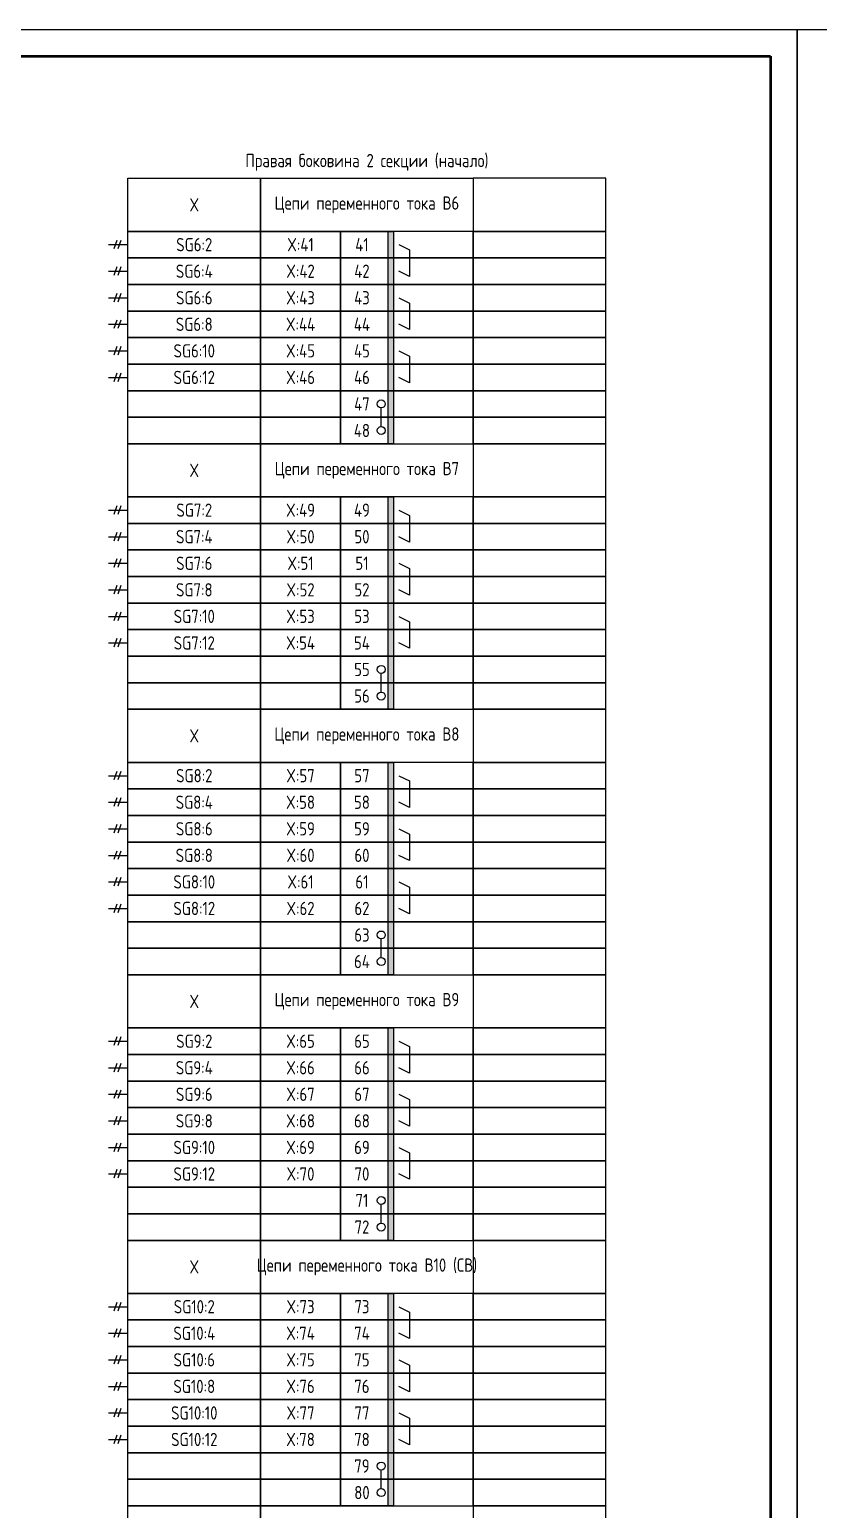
# Model space of a CAD drawing. Header units: millimetres. Extents: x -1043 to 5194, y -96 to 1568.
# Drawn here: x 4649.5 to 4798, y 1114.9 to 1393.5 of the extents above; entities that cross this region are included whole.
import ezdxf

# ---------------------------------------------------------------- set-up
doc = ezdxf.new("R2010")
doc.units = ezdxf.units.MM
doc.styles.add('Gost_type_A', font='GOST_A.TTF')

msp = doc.modelspace()

# ---------------------------------------------------------------- hatches: boundary and pattern name
h = msp.add_hatch(color=256)
h.dxf.hatch_style = 1
h.paths.add_polyline_path([(4718, 1355.54), (4717, 1355.54), (4717, 1315.54), (4718, 1315.54)])
h = msp.add_hatch(color=256)
h.dxf.hatch_style = 1
h.paths.add_polyline_path([(4718, 1305.54), (4717, 1305.54), (4717, 1265.54), (4718, 1265.54)])
h = msp.add_hatch(color=256)
h.dxf.hatch_style = 1
h.paths.add_polyline_path([(4718, 1255.54), (4717, 1255.54), (4717, 1215.54), (4718, 1215.54)])
h = msp.add_hatch(color=256)
h.dxf.hatch_style = 1
h.paths.add_polyline_path([(4718, 1205.54), (4717, 1205.54), (4717, 1165.54), (4718, 1165.54)])
h = msp.add_hatch(color=256)
h.dxf.hatch_style = 1
h.paths.add_polyline_path([(4718, 1155.54), (4717, 1155.54), (4717, 1115.54), (4718, 1115.54)])

# ---------------------------------------------------------------- linework, layer by layer
for p, q in [((4664.38, 1353.04), (4668, 1353.04)), ((4665.91, 1353.85), (4665.33, 1352.23)), ((4666.7, 1353.85), (4666.13, 1352.23)), ((4665.91, 1348.85), (4665.33, 1347.23)), ((4666.7, 1348.85), (4666.13, 1347.23)), ((4664.38, 1348.04), (4668, 1348.04)), ((4665.91, 1343.85), (4665.33, 1342.23)), ((4666.7, 1343.85), (4666.13, 1342.23)), ((4664.38, 1343.04), (4668, 1343.04)), ((4664.38, 1338.04), (4668, 1338.04)), ((4665.91, 1338.85), (4665.33, 1337.23)), ((4666.7, 1338.85), (4666.13, 1337.23)), ((4664.38, 1333.04), (4668, 1333.04)), ((4665.91, 1333.85), (4665.33, 1332.23)), ((4666.7, 1333.85), (4666.13, 1332.23)), ((4664.38, 1328.04), (4668, 1328.04)), ((4665.91, 1328.85), (4665.33, 1327.23)), ((4666.7, 1328.85), (4666.13, 1327.23)), ((4715.69, 1318.79), (4715.69, 1322.29)), ((4664.38, 1303.04), (4668, 1303.04)), ((4665.91, 1303.85), (4665.33, 1302.23)), ((4666.7, 1303.85), (4666.13, 1302.23)), ((4665.91, 1298.85), (4665.33, 1297.23)), ((4666.7, 1298.85), (4666.13, 1297.23)), ((4664.38, 1298.04), (4668, 1298.04)), ((4664.38, 1293.04), (4668, 1293.04)), ((4665.91, 1293.85), (4665.33, 1292.23)), ((4666.7, 1293.85), (4666.13, 1292.23)), ((4664.38, 1288.04), (4668, 1288.04)), ((4665.91, 1288.85), (4665.33, 1287.23)), ((4666.7, 1288.85), (4666.13, 1287.23)), ((4664.38, 1283.04), (4668, 1283.04)), ((4665.91, 1283.85), (4665.33, 1282.23)), ((4666.7, 1283.85), (4666.13, 1282.23)), ((4664.38, 1278.04), (4668, 1278.04)), ((4665.91, 1278.85), (4665.33, 1277.23)), ((4666.7, 1278.85), (4666.13, 1277.23)), ((4715.69, 1268.79), (4715.69, 1272.29)), ((4664.38, 1253.04), (4668, 1253.04)), ((4665.91, 1253.85), (4665.33, 1252.23)), ((4666.7, 1253.85), (4666.13, 1252.23)), ((4665.91, 1248.85), (4665.33, 1247.23)), ((4666.7, 1248.85), (4666.13, 1247.23)), ((4664.38, 1248.04), (4668, 1248.04)), ((4664.38, 1243.04), (4668, 1243.04)), ((4665.91, 1243.85), (4665.33, 1242.23)), ((4666.7, 1243.85), (4666.13, 1242.23)), ((4664.38, 1238.04), (4668, 1238.04)), ((4665.91, 1238.85), (4665.33, 1237.23)), ((4666.7, 1238.85), (4666.13, 1237.23)), ((4664.38, 1233.04), (4668, 1233.04)), ((4665.91, 1233.85), (4665.33, 1232.23)), ((4666.7, 1233.85), (4666.13, 1232.23)), ((4664.38, 1228.04), (4668, 1228.04)), ((4665.91, 1228.85), (4665.33, 1227.23)), ((4666.7, 1228.85), (4666.13, 1227.23)), ((4715.69, 1218.79), (4715.69, 1222.29)), ((4665.91, 1203.85), (4665.33, 1202.23)), ((4666.7, 1203.85), (4666.13, 1202.23)), ((4664.38, 1203.04), (4668, 1203.04)), ((4665.91, 1198.85), (4665.33, 1197.23)), ((4666.7, 1198.85), (4666.13, 1197.23)), ((4664.38, 1198.04), (4668, 1198.04)), ((4664.38, 1193.04), (4668, 1193.04)), ((4665.91, 1193.85), (4665.33, 1192.23)), ((4666.7, 1193.85), (4666.13, 1192.23)), ((4664.38, 1188.04), (4668, 1188.04)), ((4665.91, 1188.85), (4665.33, 1187.23)), ((4666.7, 1188.85), (4666.13, 1187.23)), ((4664.38, 1183.04), (4668, 1183.04)), ((4665.91, 1183.85), (4665.33, 1182.23)), ((4666.7, 1183.85), (4666.13, 1182.23)), ((4665.91, 1178.85), (4665.33, 1177.23)), ((4666.7, 1178.85), (4666.13, 1177.23)), ((4664.38, 1178.04), (4668, 1178.04)), ((4715.69, 1168.79), (4715.69, 1172.29)), ((4665.91, 1153.85), (4665.33, 1152.23)), ((4666.7, 1153.85), (4666.13, 1152.23)), ((4664.38, 1153.04), (4668, 1153.04)), ((4665.91, 1148.85), (4665.33, 1147.23)), ((4666.7, 1148.85), (4666.13, 1147.23)), ((4664.38, 1148.04), (4668, 1148.04)), ((4664.38, 1143.04), (4668, 1143.04)), ((4665.91, 1143.85), (4665.33, 1142.23)), ((4666.7, 1143.85), (4666.13, 1142.23)), ((4664.38, 1138.04), (4668, 1138.04)), ((4665.91, 1138.85), (4665.33, 1137.23)), ((4666.7, 1138.85), (4666.13, 1137.23)), ((4664.38, 1133.04), (4668, 1133.04)), ((4665.91, 1133.85), (4665.33, 1132.23)), ((4666.7, 1133.85), (4666.13, 1132.23)), ((4665.91, 1128.85), (4665.33, 1127.23)), ((4666.7, 1128.85), (4666.13, 1127.23)), ((4664.38, 1128.04), (4668, 1128.04)), ((4715.69, 1118.79), (4715.69, 1122.29))]:
    msp.add_line(p, q)
for points in [[(4794, 1393.54), (4794, 973.54), (4497, 973.54), (4497, 1393.54)], [(5091, 1393.54), (5091, 973.54), (4794, 973.54), (4794, 1393.54)], [(4668, 1365.54), (4693, 1365.54), (4693, 1355.54), (4668, 1355.54)], [(4693, 1365.54), (4733, 1365.54), (4733, 1355.54), (4693, 1355.54)], [(4758, 1365.54), (4733, 1365.54), (4733, 1355.54), (4758, 1355.54)], [(4668, 1355.54), (4693, 1355.54), (4693, 1350.54), (4668, 1350.54)], [(4693, 1355.54), (4708, 1355.54), (4708, 1350.54), (4693, 1350.54)], [(4708, 1355.54), (4718, 1355.54), (4718, 1350.54), (4708, 1350.54)], [(4733, 1355.54), (4718, 1355.54), (4718, 1350.54), (4733, 1350.54)], [(4758, 1355.54), (4733, 1355.54), (4733, 1350.54), (4758, 1350.54)], [(4668, 1350.54), (4693, 1350.54), (4693, 1345.54), (4668, 1345.54)], [(4693, 1350.54), (4708, 1350.54), (4708, 1345.54), (4693, 1345.54)], [(4708, 1350.54), (4718, 1350.54), (4718, 1345.54), (4708, 1345.54)], [(4733, 1350.54), (4718, 1350.54), (4718, 1345.54), (4733, 1345.54)], [(4758, 1350.54), (4733, 1350.54), (4733, 1345.54), (4758, 1345.54)], [(4668, 1345.54), (4693, 1345.54), (4693, 1340.54), (4668, 1340.54)], [(4693, 1345.54), (4708, 1345.54), (4708, 1340.54), (4693, 1340.54)], [(4708, 1345.54), (4718, 1345.54), (4718, 1340.54), (4708, 1340.54)], [(4733, 1345.54), (4718, 1345.54), (4718, 1340.54), (4733, 1340.54)], [(4758, 1345.54), (4733, 1345.54), (4733, 1340.54), (4758, 1340.54)], [(4668, 1340.54), (4693, 1340.54), (4693, 1335.54), (4668, 1335.54)], [(4693, 1340.54), (4708, 1340.54), (4708, 1335.54), (4693, 1335.54)], [(4708, 1340.54), (4718, 1340.54), (4718, 1335.54), (4708, 1335.54)], [(4733, 1340.54), (4718, 1340.54), (4718, 1335.54), (4733, 1335.54)], [(4758, 1340.54), (4733, 1340.54), (4733, 1335.54), (4758, 1335.54)], [(4668, 1335.54), (4693, 1335.54), (4693, 1330.54), (4668, 1330.54)], [(4693, 1335.54), (4708, 1335.54), (4708, 1330.54), (4693, 1330.54)], [(4708, 1335.54), (4718, 1335.54), (4718, 1330.54), (4708, 1330.54)], [(4733, 1335.54), (4718, 1335.54), (4718, 1330.54), (4733, 1330.54)], [(4758, 1335.54), (4733, 1335.54), (4733, 1330.54), (4758, 1330.54)], [(4668, 1330.54), (4693, 1330.54), (4693, 1325.54), (4668, 1325.54)], [(4693, 1330.54), (4708, 1330.54), (4708, 1325.54), (4693, 1325.54)], [(4708, 1330.54), (4718, 1330.54), (4718, 1325.54), (4708, 1325.54)], [(4733, 1330.54), (4718, 1330.54), (4718, 1325.54), (4733, 1325.54)], [(4758, 1330.54), (4733, 1330.54), (4733, 1325.54), (4758, 1325.54)], [(4668, 1325.54), (4693, 1325.54), (4693, 1320.54), (4668, 1320.54)], [(4693, 1325.54), (4708, 1325.54), (4708, 1320.54), (4693, 1320.54)], [(4708, 1325.54), (4718, 1325.54), (4718, 1320.54), (4708, 1320.54)], [(4733, 1325.54), (4718, 1325.54), (4718, 1320.54), (4733, 1320.54)], [(4758, 1325.54), (4733, 1325.54), (4733, 1320.54), (4758, 1320.54)], [(4668, 1320.54), (4693, 1320.54), (4693, 1315.54), (4668, 1315.54)], [(4693, 1320.54), (4708, 1320.54), (4708, 1315.54), (4693, 1315.54)], [(4708, 1320.54), (4718, 1320.54), (4718, 1315.54), (4708, 1315.54)], [(4733, 1320.54), (4718, 1320.54), (4718, 1315.54), (4733, 1315.54)], [(4758, 1320.54), (4733, 1320.54), (4733, 1315.54), (4758, 1315.54)], [(4668, 1315.54), (4693, 1315.54), (4693, 1305.54), (4668, 1305.54)], [(4693, 1315.54), (4733, 1315.54), (4733, 1305.54), (4693, 1305.54)], [(4758, 1315.54), (4733, 1315.54), (4733, 1305.54), (4758, 1305.54)], [(4668, 1305.54), (4693, 1305.54), (4693, 1300.54), (4668, 1300.54)], [(4693, 1305.54), (4708, 1305.54), (4708, 1300.54), (4693, 1300.54)], [(4708, 1305.54), (4718, 1305.54), (4718, 1300.54), (4708, 1300.54)], [(4733, 1305.54), (4718, 1305.54), (4718, 1300.54), (4733, 1300.54)], [(4758, 1305.54), (4733, 1305.54), (4733, 1300.54), (4758, 1300.54)], [(4668, 1300.54), (4693, 1300.54), (4693, 1295.54), (4668, 1295.54)], [(4693, 1300.54), (4708, 1300.54), (4708, 1295.54), (4693, 1295.54)], [(4708, 1300.54), (4718, 1300.54), (4718, 1295.54), (4708, 1295.54)], [(4733, 1300.54), (4718, 1300.54), (4718, 1295.54), (4733, 1295.54)], [(4758, 1300.54), (4733, 1300.54), (4733, 1295.54), (4758, 1295.54)], [(4668, 1295.54), (4693, 1295.54), (4693, 1290.54), (4668, 1290.54)], [(4693, 1295.54), (4708, 1295.54), (4708, 1290.54), (4693, 1290.54)], [(4708, 1295.54), (4718, 1295.54), (4718, 1290.54), (4708, 1290.54)], [(4733, 1295.54), (4718, 1295.54), (4718, 1290.54), (4733, 1290.54)], [(4758, 1295.54), (4733, 1295.54), (4733, 1290.54), (4758, 1290.54)], [(4668, 1290.54), (4693, 1290.54), (4693, 1285.54), (4668, 1285.54)], [(4693, 1290.54), (4708, 1290.54), (4708, 1285.54), (4693, 1285.54)], [(4708, 1290.54), (4718, 1290.54), (4718, 1285.54), (4708, 1285.54)], [(4733, 1290.54), (4718, 1290.54), (4718, 1285.54), (4733, 1285.54)], [(4758, 1290.54), (4733, 1290.54), (4733, 1285.54), (4758, 1285.54)], [(4668, 1285.54), (4693, 1285.54), (4693, 1280.54), (4668, 1280.54)], [(4693, 1285.54), (4708, 1285.54), (4708, 1280.54), (4693, 1280.54)], [(4708, 1285.54), (4718, 1285.54), (4718, 1280.54), (4708, 1280.54)], [(4733, 1285.54), (4718, 1285.54), (4718, 1280.54), (4733, 1280.54)], [(4758, 1285.54), (4733, 1285.54), (4733, 1280.54), (4758, 1280.54)], [(4668, 1280.54), (4693, 1280.54), (4693, 1275.54), (4668, 1275.54)], [(4693, 1280.54), (4708, 1280.54), (4708, 1275.54), (4693, 1275.54)], [(4708, 1280.54), (4718, 1280.54), (4718, 1275.54), (4708, 1275.54)], [(4733, 1280.54), (4718, 1280.54), (4718, 1275.54), (4733, 1275.54)], [(4758, 1280.54), (4733, 1280.54), (4733, 1275.54), (4758, 1275.54)], [(4668, 1275.54), (4693, 1275.54), (4693, 1270.54), (4668, 1270.54)], [(4693, 1275.54), (4708, 1275.54), (4708, 1270.54), (4693, 1270.54)], [(4708, 1275.54), (4718, 1275.54), (4718, 1270.54), (4708, 1270.54)], [(4733, 1275.54), (4718, 1275.54), (4718, 1270.54), (4733, 1270.54)], [(4758, 1275.54), (4733, 1275.54), (4733, 1270.54), (4758, 1270.54)], [(4668, 1270.54), (4693, 1270.54), (4693, 1265.54), (4668, 1265.54)], [(4693, 1270.54), (4708, 1270.54), (4708, 1265.54), (4693, 1265.54)], [(4708, 1270.54), (4718, 1270.54), (4718, 1265.54), (4708, 1265.54)], [(4733, 1270.54), (4718, 1270.54), (4718, 1265.54), (4733, 1265.54)], [(4758, 1270.54), (4733, 1270.54), (4733, 1265.54), (4758, 1265.54)], [(4668, 1265.54), (4693, 1265.54), (4693, 1255.54), (4668, 1255.54)], [(4693, 1265.54), (4733, 1265.54), (4733, 1255.54), (4693, 1255.54)], [(4758, 1265.54), (4733, 1265.54), (4733, 1255.54), (4758, 1255.54)], [(4668, 1255.54), (4693, 1255.54), (4693, 1250.54), (4668, 1250.54)], [(4693, 1255.54), (4708, 1255.54), (4708, 1250.54), (4693, 1250.54)], [(4708, 1255.54), (4718, 1255.54), (4718, 1250.54), (4708, 1250.54)], [(4733, 1255.54), (4718, 1255.54), (4718, 1250.54), (4733, 1250.54)], [(4758, 1255.54), (4733, 1255.54), (4733, 1250.54), (4758, 1250.54)], [(4668, 1250.54), (4693, 1250.54), (4693, 1245.54), (4668, 1245.54)], [(4693, 1250.54), (4708, 1250.54), (4708, 1245.54), (4693, 1245.54)], [(4708, 1250.54), (4718, 1250.54), (4718, 1245.54), (4708, 1245.54)], [(4733, 1250.54), (4718, 1250.54), (4718, 1245.54), (4733, 1245.54)], [(4758, 1250.54), (4733, 1250.54), (4733, 1245.54), (4758, 1245.54)], [(4668, 1245.54), (4693, 1245.54), (4693, 1240.54), (4668, 1240.54)], [(4693, 1245.54), (4708, 1245.54), (4708, 1240.54), (4693, 1240.54)], [(4708, 1245.54), (4718, 1245.54), (4718, 1240.54), (4708, 1240.54)], [(4733, 1245.54), (4718, 1245.54), (4718, 1240.54), (4733, 1240.54)], [(4758, 1245.54), (4733, 1245.54), (4733, 1240.54), (4758, 1240.54)], [(4668, 1240.54), (4693, 1240.54), (4693, 1235.54), (4668, 1235.54)], [(4693, 1240.54), (4708, 1240.54), (4708, 1235.54), (4693, 1235.54)], [(4708, 1240.54), (4718, 1240.54), (4718, 1235.54), (4708, 1235.54)], [(4733, 1240.54), (4718, 1240.54), (4718, 1235.54), (4733, 1235.54)], [(4758, 1240.54), (4733, 1240.54), (4733, 1235.54), (4758, 1235.54)], [(4668, 1235.54), (4693, 1235.54), (4693, 1230.54), (4668, 1230.54)], [(4693, 1235.54), (4708, 1235.54), (4708, 1230.54), (4693, 1230.54)], [(4708, 1235.54), (4718, 1235.54), (4718, 1230.54), (4708, 1230.54)], [(4733, 1235.54), (4718, 1235.54), (4718, 1230.54), (4733, 1230.54)], [(4758, 1235.54), (4733, 1235.54), (4733, 1230.54), (4758, 1230.54)], [(4668, 1230.54), (4693, 1230.54), (4693, 1225.54), (4668, 1225.54)], [(4693, 1230.54), (4708, 1230.54), (4708, 1225.54), (4693, 1225.54)], [(4708, 1230.54), (4718, 1230.54), (4718, 1225.54), (4708, 1225.54)], [(4733, 1230.54), (4718, 1230.54), (4718, 1225.54), (4733, 1225.54)], [(4758, 1230.54), (4733, 1230.54), (4733, 1225.54), (4758, 1225.54)], [(4668, 1225.54), (4693, 1225.54), (4693, 1220.54), (4668, 1220.54)], [(4693, 1225.54), (4708, 1225.54), (4708, 1220.54), (4693, 1220.54)], [(4708, 1225.54), (4718, 1225.54), (4718, 1220.54), (4708, 1220.54)], [(4733, 1225.54), (4718, 1225.54), (4718, 1220.54), (4733, 1220.54)], [(4758, 1225.54), (4733, 1225.54), (4733, 1220.54), (4758, 1220.54)], [(4668, 1220.54), (4693, 1220.54), (4693, 1215.54), (4668, 1215.54)], [(4693, 1220.54), (4708, 1220.54), (4708, 1215.54), (4693, 1215.54)], [(4708, 1220.54), (4718, 1220.54), (4718, 1215.54), (4708, 1215.54)], [(4733, 1220.54), (4718, 1220.54), (4718, 1215.54), (4733, 1215.54)], [(4758, 1220.54), (4733, 1220.54), (4733, 1215.54), (4758, 1215.54)], [(4668, 1215.54), (4693, 1215.54), (4693, 1205.54), (4668, 1205.54)], [(4693, 1215.54), (4733, 1215.54), (4733, 1205.54), (4693, 1205.54)], [(4758, 1215.54), (4733, 1215.54), (4733, 1205.54), (4758, 1205.54)], [(4668, 1205.54), (4693, 1205.54), (4693, 1200.54), (4668, 1200.54)], [(4693, 1205.54), (4708, 1205.54), (4708, 1200.54), (4693, 1200.54)], [(4708, 1205.54), (4718, 1205.54), (4718, 1200.54), (4708, 1200.54)], [(4733, 1205.54), (4718, 1205.54), (4718, 1200.54), (4733, 1200.54)], [(4758, 1205.54), (4733, 1205.54), (4733, 1200.54), (4758, 1200.54)], [(4668, 1200.54), (4693, 1200.54), (4693, 1195.54), (4668, 1195.54)], [(4693, 1200.54), (4708, 1200.54), (4708, 1195.54), (4693, 1195.54)], [(4708, 1200.54), (4718, 1200.54), (4718, 1195.54), (4708, 1195.54)], [(4733, 1200.54), (4718, 1200.54), (4718, 1195.54), (4733, 1195.54)], [(4758, 1200.54), (4733, 1200.54), (4733, 1195.54), (4758, 1195.54)], [(4668, 1195.54), (4693, 1195.54), (4693, 1190.54), (4668, 1190.54)], [(4693, 1195.54), (4708, 1195.54), (4708, 1190.54), (4693, 1190.54)], [(4708, 1195.54), (4718, 1195.54), (4718, 1190.54), (4708, 1190.54)], [(4733, 1195.54), (4718, 1195.54), (4718, 1190.54), (4733, 1190.54)], [(4758, 1195.54), (4733, 1195.54), (4733, 1190.54), (4758, 1190.54)], [(4668, 1190.54), (4693, 1190.54), (4693, 1185.54), (4668, 1185.54)], [(4693, 1190.54), (4708, 1190.54), (4708, 1185.54), (4693, 1185.54)], [(4708, 1190.54), (4718, 1190.54), (4718, 1185.54), (4708, 1185.54)], [(4733, 1190.54), (4718, 1190.54), (4718, 1185.54), (4733, 1185.54)], [(4758, 1190.54), (4733, 1190.54), (4733, 1185.54), (4758, 1185.54)], [(4668, 1185.54), (4693, 1185.54), (4693, 1180.54), (4668, 1180.54)], [(4693, 1185.54), (4708, 1185.54), (4708, 1180.54), (4693, 1180.54)], [(4708, 1185.54), (4718, 1185.54), (4718, 1180.54), (4708, 1180.54)], [(4733, 1185.54), (4718, 1185.54), (4718, 1180.54), (4733, 1180.54)], [(4758, 1185.54), (4733, 1185.54), (4733, 1180.54), (4758, 1180.54)], [(4668, 1180.54), (4693, 1180.54), (4693, 1175.54), (4668, 1175.54)], [(4693, 1180.54), (4708, 1180.54), (4708, 1175.54), (4693, 1175.54)], [(4708, 1180.54), (4718, 1180.54), (4718, 1175.54), (4708, 1175.54)], [(4733, 1180.54), (4718, 1180.54), (4718, 1175.54), (4733, 1175.54)], [(4758, 1180.54), (4733, 1180.54), (4733, 1175.54), (4758, 1175.54)], [(4668, 1175.54), (4693, 1175.54), (4693, 1170.54), (4668, 1170.54)], [(4693, 1175.54), (4708, 1175.54), (4708, 1170.54), (4693, 1170.54)], [(4708, 1175.54), (4718, 1175.54), (4718, 1170.54), (4708, 1170.54)], [(4733, 1175.54), (4718, 1175.54), (4718, 1170.54), (4733, 1170.54)], [(4758, 1175.54), (4733, 1175.54), (4733, 1170.54), (4758, 1170.54)], [(4668, 1170.54), (4693, 1170.54), (4693, 1165.54), (4668, 1165.54)], [(4693, 1170.54), (4708, 1170.54), (4708, 1165.54), (4693, 1165.54)], [(4708, 1170.54), (4718, 1170.54), (4718, 1165.54), (4708, 1165.54)], [(4733, 1170.54), (4718, 1170.54), (4718, 1165.54), (4733, 1165.54)], [(4758, 1170.54), (4733, 1170.54), (4733, 1165.54), (4758, 1165.54)], [(4668, 1165.54), (4693, 1165.54), (4693, 1155.54), (4668, 1155.54)], [(4693, 1165.54), (4733, 1165.54), (4733, 1155.54), (4693, 1155.54)], [(4758, 1165.54), (4733, 1165.54), (4733, 1155.54), (4758, 1155.54)], [(4668, 1155.54), (4693, 1155.54), (4693, 1150.54), (4668, 1150.54)], [(4693, 1155.54), (4708, 1155.54), (4708, 1150.54), (4693, 1150.54)], [(4708, 1155.54), (4718, 1155.54), (4718, 1150.54), (4708, 1150.54)], [(4733, 1155.54), (4718, 1155.54), (4718, 1150.54), (4733, 1150.54)], [(4758, 1155.54), (4733, 1155.54), (4733, 1150.54), (4758, 1150.54)], [(4668, 1150.54), (4693, 1150.54), (4693, 1145.54), (4668, 1145.54)], [(4693, 1150.54), (4708, 1150.54), (4708, 1145.54), (4693, 1145.54)], [(4708, 1150.54), (4718, 1150.54), (4718, 1145.54), (4708, 1145.54)], [(4733, 1150.54), (4718, 1150.54), (4718, 1145.54), (4733, 1145.54)], [(4758, 1150.54), (4733, 1150.54), (4733, 1145.54), (4758, 1145.54)], [(4668, 1145.54), (4693, 1145.54), (4693, 1140.54), (4668, 1140.54)], [(4693, 1145.54), (4708, 1145.54), (4708, 1140.54), (4693, 1140.54)], [(4708, 1145.54), (4718, 1145.54), (4718, 1140.54), (4708, 1140.54)], [(4733, 1145.54), (4718, 1145.54), (4718, 1140.54), (4733, 1140.54)], [(4758, 1145.54), (4733, 1145.54), (4733, 1140.54), (4758, 1140.54)], [(4668, 1140.54), (4693, 1140.54), (4693, 1135.54), (4668, 1135.54)], [(4693, 1140.54), (4708, 1140.54), (4708, 1135.54), (4693, 1135.54)], [(4708, 1140.54), (4718, 1140.54), (4718, 1135.54), (4708, 1135.54)], [(4733, 1140.54), (4718, 1140.54), (4718, 1135.54), (4733, 1135.54)], [(4758, 1140.54), (4733, 1140.54), (4733, 1135.54), (4758, 1135.54)], [(4668, 1135.54), (4693, 1135.54), (4693, 1130.54), (4668, 1130.54)], [(4693, 1135.54), (4708, 1135.54), (4708, 1130.54), (4693, 1130.54)], [(4708, 1135.54), (4718, 1135.54), (4718, 1130.54), (4708, 1130.54)], [(4733, 1135.54), (4718, 1135.54), (4718, 1130.54), (4733, 1130.54)], [(4758, 1135.54), (4733, 1135.54), (4733, 1130.54), (4758, 1130.54)], [(4668, 1130.54), (4693, 1130.54), (4693, 1125.54), (4668, 1125.54)], [(4693, 1130.54), (4708, 1130.54), (4708, 1125.54), (4693, 1125.54)], [(4708, 1130.54), (4718, 1130.54), (4718, 1125.54), (4708, 1125.54)], [(4733, 1130.54), (4718, 1130.54), (4718, 1125.54), (4733, 1125.54)], [(4758, 1130.54), (4733, 1130.54), (4733, 1125.54), (4758, 1125.54)], [(4668, 1125.54), (4693, 1125.54), (4693, 1120.54), (4668, 1120.54)], [(4693, 1125.54), (4708, 1125.54), (4708, 1120.54), (4693, 1120.54)], [(4708, 1125.54), (4718, 1125.54), (4718, 1120.54), (4708, 1120.54)], [(4733, 1125.54), (4718, 1125.54), (4718, 1120.54), (4733, 1120.54)], [(4758, 1125.54), (4733, 1125.54), (4733, 1120.54), (4758, 1120.54)], [(4668, 1120.54), (4693, 1120.54), (4693, 1115.54), (4668, 1115.54)], [(4693, 1120.54), (4708, 1120.54), (4708, 1115.54), (4693, 1115.54)], [(4708, 1120.54), (4718, 1120.54), (4718, 1115.54), (4708, 1115.54)], [(4733, 1120.54), (4718, 1120.54), (4718, 1115.54), (4733, 1115.54)], [(4758, 1120.54), (4733, 1120.54), (4733, 1115.54), (4758, 1115.54)], [(4668, 1115.54), (4693, 1115.54), (4693, 1105.54), (4668, 1105.54)], [(4693, 1115.54), (4733, 1115.54), (4733, 1105.54), (4693, 1105.54)], [(4758, 1115.54), (4733, 1115.54), (4733, 1105.54), (4758, 1105.54)]]:
    msp.add_lwpolyline(points, close=True)
at = {"lineweight": 50}
msp.add_lwpolyline([(4789, 1388.54), (4789, 978.54), (4517, 978.54), (4517, 1388.54)], close=True, dxfattribs=at)
for points in [[(4717, 1315.54), (4717, 1355.54), (4718, 1355.54), (4718, 1315.54)], [(4719, 1353.04), (4721, 1352.04), (4721, 1347.04), (4719, 1348.04)], [(4719, 1343.04), (4721, 1342.04), (4721, 1337.04), (4719, 1338.04)], [(4719, 1333.04), (4721, 1332.04), (4721, 1327.04), (4719, 1328.04)], [(4717, 1265.54), (4717, 1305.54), (4718, 1305.54), (4718, 1265.54)], [(4719, 1303.04), (4721, 1302.04), (4721, 1297.04), (4719, 1298.04)], [(4719, 1293.04), (4721, 1292.04), (4721, 1287.04), (4719, 1288.04)], [(4719, 1283.04), (4721, 1282.04), (4721, 1277.04), (4719, 1278.04)], [(4717, 1215.54), (4717, 1255.54), (4718, 1255.54), (4718, 1215.54)], [(4719, 1253.04), (4721, 1252.04), (4721, 1247.04), (4719, 1248.04)], [(4719, 1243.04), (4721, 1242.04), (4721, 1237.04), (4719, 1238.04)], [(4719, 1233.04), (4721, 1232.04), (4721, 1227.04), (4719, 1228.04)], [(4717, 1165.54), (4717, 1205.54), (4718, 1205.54), (4718, 1165.54)], [(4719, 1203.04), (4721, 1202.04), (4721, 1197.04), (4719, 1198.04)], [(4719, 1193.04), (4721, 1192.04), (4721, 1187.04), (4719, 1188.04)], [(4719, 1183.04), (4721, 1182.04), (4721, 1177.04), (4719, 1178.04)], [(4717, 1115.54), (4717, 1155.54), (4718, 1155.54), (4718, 1115.54)], [(4719, 1153.04), (4721, 1152.04), (4721, 1147.04), (4719, 1148.04)], [(4719, 1143.04), (4721, 1142.04), (4721, 1137.04), (4719, 1138.04)], [(4719, 1133.04), (4721, 1132.04), (4721, 1127.04), (4719, 1128.04)]]:
    msp.add_lwpolyline(points)
for centre in [(4715.69, 1323.04), (4715.69, 1318.04), (4715.69, 1273.04), (4715.69, 1268.04), (4715.69, 1223.04), (4715.69, 1218.04), (4715.69, 1173.04), (4715.69, 1168.04), (4715.69, 1123.04), (4715.69, 1118.04)]:
    msp.add_circle(centre, 0.75)

# ---------------------------------------------------------------- texts
at = {"color": 6, "insert": (4713, 1368.54), "char_height": 2.5, "width": 90, "attachment_point": 5, "style": 'Gost_type_A'}
msp.add_mtext('Правая боковина 2 секции (начало)', dxfattribs=at)
at = {"char_height": 2.5, "attachment_point": 5, "style": 'Gost_type_A'}
for s, insert, width in [('X', (4680.5, 1360.54), 25), ('Цепи переменного тока В6', (4713, 1360.54), 40), ('SG6:2', (4680.5, 1353.04), 25), ('SG6:4', (4680.5, 1348.04), 25), ('SG6:6', (4680.5, 1343.04), 25), ('SG6:8', (4680.5, 1338.04), 25), ('SG6:10', (4680.5, 1333.04), 25), ('SG6:12', (4680.5, 1328.04), 25), ('X', (4680.5, 1310.54), 25), ('Цепи переменного тока В7', (4713, 1310.54), 40), ('SG7:2', (4680.5, 1303.04), 25), ('SG7:4', (4680.5, 1298.04), 25), ('SG7:6', (4680.5, 1293.04), 25), ('SG7:8', (4680.5, 1288.04), 25), ('SG7:10', (4680.5, 1283.04), 25), ('SG7:12', (4680.5, 1278.04), 25), ('X', (4680.5, 1260.54), 25), ('Цепи переменного тока В8', (4713, 1260.54), 40), ('SG8:2', (4680.5, 1253.04), 25), ('SG8:4', (4680.5, 1248.04), 25), ('SG8:6', (4680.5, 1243.04), 25), ('SG8:8', (4680.5, 1238.04), 25), ('SG8:10', (4680.5, 1233.04), 25), ('SG8:12', (4680.5, 1228.04), 25), ('X', (4680.5, 1210.54), 25), ('Цепи переменного тока В9 ', (4713, 1210.54), 40), ('SG9:2', (4680.5, 1203.04), 25), ('SG9:4', (4680.5, 1198.04), 25), ('SG9:6', (4680.5, 1193.04), 25), ('SG9:8', (4680.5, 1188.04), 25), ('SG9:10', (4680.5, 1183.04), 25), ('SG9:12', (4680.5, 1178.04), 25), ('Цепи переменного тока В10 (СВ)', (4713, 1160.54), 40), ('X', (4680.5, 1160.54), 25), ('SG10:2', (4680.5, 1153.04), 25), ('SG10:4', (4680.5, 1148.04), 25), ('SG10:6', (4680.5, 1143.04), 25), ('SG10:8', (4680.5, 1138.04), 25), ('SG10:10', (4680.5, 1133.04), 25), ('SG10:12', (4680.5, 1128.04), 25)]:
    msp.add_mtext(s, dxfattribs=dict(at, insert=insert, width=width))
at = {"ltscale": 10, "char_height": 2.5, "attachment_point": 5, "style": 'Gost_type_A'}
for s, insert, width in [('X:41', (4700.5, 1353.04), 15), ('41', (4712.07, 1353.04), 8), ('X:42', (4700.5, 1348.04), 15), ('42', (4712.07, 1348.04), 8), ('X:43', (4700.5, 1343.04), 15), ('43', (4712.07, 1343.04), 8), ('X:44', (4700.5, 1338.04), 15), ('44', (4712.07, 1338.04), 8), ('X:45', (4700.5, 1333.04), 15), ('45', (4712.07, 1333.04), 8), ('X:46', (4700.5, 1328.04), 15), ('46', (4712.07, 1328.04), 8), ('47', (4712.07, 1323.04), 8), ('48', (4712.07, 1318.04), 8), ('X:49', (4700.5, 1303.04), 15), ('49', (4712.07, 1303.04), 8), ('X:50', (4700.5, 1298.04), 15), ('50', (4712.07, 1298.04), 8), ('X:51', (4700.5, 1293.04), 15), ('51', (4712.07, 1293.04), 8), ('X:52', (4700.5, 1288.04), 15), ('52', (4712.07, 1288.04), 8), ('X:53', (4700.5, 1283.04), 15), ('53', (4712.07, 1283.04), 8), ('X:54', (4700.5, 1278.04), 15), ('54', (4712.07, 1278.04), 8), ('55', (4712.07, 1273.04), 8), ('56', (4712.07, 1268.04), 8), ('X:57', (4700.5, 1253.04), 15), ('57', (4712.07, 1253.04), 8), ('X:58', (4700.5, 1248.04), 15), ('58', (4712.07, 1248.04), 8), ('X:59', (4700.5, 1243.04), 15), ('59', (4712.07, 1243.04), 8), ('X:60', (4700.5, 1238.04), 15), ('60', (4712.07, 1238.04), 8), ('X:61', (4700.5, 1233.04), 15), ('61', (4712.07, 1233.04), 8), ('X:62', (4700.5, 1228.04), 15), ('62', (4712.07, 1228.04), 8), ('63', (4712.07, 1223.04), 8), ('64', (4712.07, 1218.04), 8), ('X:65', (4700.5, 1203.04), 15), ('65', (4712.07, 1203.04), 8), ('X:66', (4700.5, 1198.04), 15), ('66', (4712.07, 1198.04), 8), ('X:67', (4700.5, 1193.04), 15), ('67', (4712.07, 1193.04), 8), ('X:68', (4700.5, 1188.04), 15), ('68', (4712.07, 1188.04), 8), ('X:69', (4700.5, 1183.04), 15), ('69', (4712.07, 1183.04), 8), ('X:70', (4700.5, 1178.04), 15), ('70', (4712.07, 1178.04), 8), ('71', (4712.07, 1173.04), 8), ('72', (4712.07, 1168.04), 8), ('X:73', (4700.5, 1153.04), 15), ('73', (4712.07, 1153.04), 8), ('X:74', (4700.5, 1148.04), 15), ('74', (4712.07, 1148.04), 8), ('X:75', (4700.5, 1143.04), 15), ('75', (4712.07, 1143.04), 8), ('X:76', (4700.5, 1138.04), 15), ('76', (4712.07, 1138.04), 8), ('X:77', (4700.5, 1133.04), 15), ('77', (4712.07, 1133.04), 8), ('X:78', (4700.5, 1128.04), 15), ('78', (4712.07, 1128.04), 8), ('79', (4712.07, 1123.04), 8), ('80', (4712.07, 1118.04), 8)]:
    msp.add_mtext(s, dxfattribs=dict(at, insert=insert, width=width))

doc.saveas('drawing.dxf')
